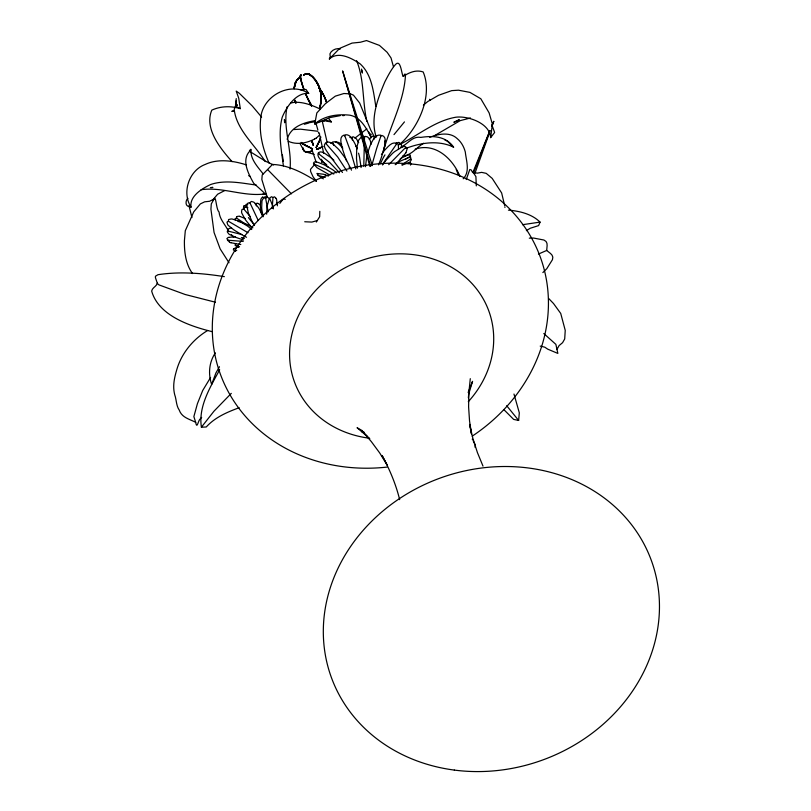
<?xml version="1.0" encoding="UTF-8"?>
<svg xmlns="http://www.w3.org/2000/svg" width="811" height="811" viewBox="0 0 811 811"><rect width="100%" height="100%" fill="white"/><g stroke="black" fill="none" stroke-linecap="round" stroke-linejoin="round"><path stroke-width="1.22" d="M284.57 120.038L284.61 122.735L284.397 119.481M333.95 145.402L332.48 142.057C336.717 140.344 340.265 145.534 342.83 148.22M468.859 392.788L468.606 406.879L469.539 420.929L471.465 433.743M320.629 103.423L319.828 108.502C323.609 96.124 319.879 79.944 307.805 73.771A28.811 10.35 -70.3 0 0 304.926 74.308L303.557 74.967A29.064 10.442 -70.3 0 1 309.305 74.166M320.081 108.522L321.318 94.877A33.596 12.439 -68.5 0 0 320.457 89.95A123.748 45.832 -68.5 0 0 309.559 74.338M363.774 166.225L364.321 144.297M371.103 144.216C370.809 141.104 369.106 136.106 365.193 136.4L364.514 137.262L364.382 142.057M540.217 346.104L544.749 347.159L547.709 349.146L557.856 353.414L555.88 344.381L543.796 333.534M236.295 101.355L236.214 104.234L236.356 100.757L236.163 103.544L236.295 101.862M319.818 211.326L319.656 216.709L316.331 222.032M382.356 164.613L396.356 144.328L396.386 143.294C391.825 141.489 387.962 146.913 385.032 149.812A46.318 46.004 81.8 0 0 383.167 152.093L382.569 152.874M215.473 302.229L185.161 294.494L158.936 284.884L157.435 283.536L155.428 277.676L155.438 276.237L157.983 274.706C179.789 271.34 202.527 273.216 224.363 276.642M300.678 76.346L300.455 76.71A29.338 3.629 56.8 0 1 301.398 75.352A29.338 3.68 56.6 0 0 300.425 76.69A145.615 18.258 56.6 0 0 303.79 89.088M302.473 143.8L312.57 148.92M236.234 98.607L235.504 105.258M275.922 198.259L274.564 196.82L272.983 197.489L272.182 208.559M320.821 101.101L320.913 94.725L319.98 89.828M475.043 447.277L475.358 445.036L473.289 441.022M365.457 166.711L366.623 157.557A50.414 13.706 -82.7 0 1 367.059 155.418M235.403 107.468L235.687 104.122M374.074 139.147L374.854 136.339L376.446 136.593M398.323 145.605L399.803 142.949L398.911 142.391L396.559 142.979M504.189 409.94L513.647 419.399L518.635 420.443L519.324 412.87L513.981 394.045M303.496 149.386L303.294 149.224A38.259 12.114 -51.7 0 0 305.483 151.819L314.161 154.354M320.598 103.473L321.389 99.023M468.352 397.785L470.289 378.666M290.054 169.083C291.97 147.977 282.512 127.347 287.145 106.687M236.721 105.957L237.43 104.801L235.2 106.9L234.186 109.292C236.386 129.699 254.816 144.733 265.258 161.582M300.567 76.933L298.935 78.211A28.811 14.152 -4 0 0 296.015 81.607L294.129 88.146M300.567 77.004L298.935 78.221A28.811 14 -1.6 0 0 296.015 81.485L294.16 88.774A123.748 60.774 -4 0 1 295.022 83.888A29.064 14.274 -4 0 1 296.35 81.1M319.858 108.451L320.294 105.886M258.253 220.531L249.96 202.851L251.258 201.442L253.306 201.98A7.917 7.694 -16.2 0 1 254.624 202.78L258.577 207.829A36.759 26.702 69.6 0 1 259.763 209.826L263.038 216.811M306.071 145.97L301.063 142.391M468.748 393.913L472.56 381.312L468.14 392.473M340.174 115.649L329.895 117.575L314.769 124.022L316.827 112.942L325.535 103.534L335.318 96.144L343.894 93.518L350.545 93.894L353.464 95.181L359.668 103.038L370.739 130.044L374.895 137.819M375.828 106.454C373.395 91.572 371.925 74.409 359.972 63.714C351.568 58.23 338.44 50.799 329.367 58.97L330.229 56.77L329.955 53.891C331.081 50.383 336.575 47.575 340.245 49.045M371.833 165.322L376.679 148.352L380.886 136.096L381.758 135.376C386.675 136.41 385.266 143.06 384.434 146.649A47.261 23.549 -63.4 0 1 383.856 149.325L381.089 158.287A50.414 14.72 -74.1 0 0 380.349 160.365L378.565 164.866M398.454 149.133L398.404 144.419L397.319 143.811L396.356 144.328M256.388 205.923L255.789 204.23L256.955 203.155A4.754 4.643 -47.7 0 1 258.04 203.49L258.314 203.612M401.263 147.46L401.333 147.196A8.505 6.762 -37.1 0 0 401.567 146.112L401.354 143.932L399.722 143.8M367.88 152.275L369.816 146.467A47.261 41.249 74.2 0 1 370.921 143.882C372.827 140.151 375.513 134.21 380.521 135.123L380.886 136.096M294.393 88.409L294.393 88.521M295.285 83.888L295.356 83.614M295.508 83.188L295.488 82.661M355.806 168.901L350.727 151.779L344.787 135.832L345.101 134.829C350.119 133.815 352.866 139.928 354.883 143.608A45.74 42.567 -84.7 0 1 356.1 146.233L357.154 148.92M474.881 173.473L489.763 132.031M383.512 150.958C390.182 125.634 404.142 101.345 405.47 75.038M388.733 164.674L405.987 147.136L404.932 146.325L401.719 146.963M466.244 179.535L469.792 169.509L471.211 169.925L472.418 172.114L477.304 173.159L481.643 172.368L486.195 173.351L492.186 178.379L501.644 192.957L504.635 205.457M473.371 173.321L490.016 130.551M473.026 172.114L489.874 130.601M320.051 139.046L320.892 137.008M491.963 126.121L493.727 121.397L491.801 125.999M491.871 125.969L493.727 121.397M319.311 141.013L320.193 138.924M410.488 165.099L410.995 163.761C410.771 160.619 404.932 164.238 402.874 164.826A46.318 35.785 -74.8 0 0 402.124 165.191M508.426 210.14C519.638 211.053 531.864 213.982 540.065 222.113L538.616 225.6L530.191 228.276L526.359 230.669M268.147 211.884L265.633 198.239L267.154 197.154L268.938 198.158A7.917 7.613 -55 0 1 270.002 199.232L272.455 205.153A36.759 20.397 79.7 0 1 273.114 207.373M308.17 146.872L308.302 146.609M352.319 140.009L352.106 137.059L353.363 136.836L355.623 138.144A8.455 7.461 33.4 0 1 356.505 139.005L358.695 142.675M157.314 283.13C156.503 286.597 152.296 287.489 151.667 291.068C158.419 315.489 189.652 326.093 212.026 331.628M320.284 139.117L316.077 147.511L318.409 143.03M320.467 139.137L316.209 147.612M380.339 163.812L383.096 158.084A40.753 25.911 -63.3 0 1 383.988 156.462L384.961 154.871M318.348 143.101L319.362 140.932M304.226 144.946L304.449 144.763M287.145 139.279C290.541 126.78 304.034 122.36 315.418 120.626M302.716 143.679L302.564 143.912M556.914 349.511L559.073 345.618L562.591 342.668L564.699 338.957L565.237 330.371L560.715 313.421L553.528 303.537L548.763 298.58M215.391 352.866C209.045 362.051 208.021 373.993 211.651 384.424L215.898 372.999L219.477 366.724M219.669 369.775C210.171 387.273 198.188 406.625 201.402 427.204L206.247 426.981C215.057 417.29 227.141 412.17 239.144 407.72M405.956 152.691L407.223 148.535L406.564 147.774L405.652 148.129M472.752 439.897L472.255 439.177M410.133 157.841L410.508 156.341L408.045 157.719M393.994 134.616L404.456 121.903M401.901 143.375C419.571 134.22 435.76 120.687 455.883 117.21C468.119 115.628 489.905 123.323 490.665 137.617L494.639 132.457L492.024 125.33M405.885 152.803L400.887 158.652M369.258 139.208L372.452 136.207L374.246 137.039M322.474 161.176L321.501 162.423M212.583 200.216L217.622 194.224L224.759 190.544M401.972 164.694L410.396 159.179L410.731 157.395L409.494 157.243M279.856 203.399L282.309 200.195M376.223 137.11C370.13 118.355 377.642 98.952 384.85 81.83C387.891 75.93 391.693 68.59 395.768 64.201C400.827 59.223 401.435 73.913 403.189 76.376L404.841 74.054L405.409 74.247M382.579 164.917L384.323 162.413A49.096 37.63 -48.2 0 1 385.661 160.629L392.352 153.553A46.318 45.751 -81.4 0 1 394.592 151.637L402.53 146.75M228.286 230.811C225.144 224.404 219.771 219.497 219.051 211.995C216.131 209.735 216.05 194.964 214.084 198.979L211.296 203.896L210.921 209.137L214.074 232.514L220.146 248.865L229.016 262.754M250.194 151.789L249.474 150.562L250.883 149.265L250.903 149.974C240.553 159.291 248.217 173.493 253.691 183.276C258.04 187.24 262.511 190.98 266.525 195.289M210.586 377.46L202.709 390.496L197.418 403.675L193.87 416.601L195.684 422.338C197.093 430.154 198.066 420.057 200.449 418.709M381.423 154.465L381.991 153.664M409.89 156.493L410.295 155.023L408.724 154.911A8.505 3.69 -37.3 0 0 407.801 155.134L407.588 155.165M235.302 218.585L236.488 218.047L246.149 224.515M236.832 216.618L236.488 218.047M236.751 250.356L234.937 250.893L235.595 251.228M267.255 197.114L261.841 179.505L262.206 175.004L272.476 164.461C288.138 164.917 303.111 172.865 316.189 181.147M201.402 427.204L213.932 411.248L231.297 393.376M302.939 149.031L303.243 149.275A38.259 12.094 -51.9 0 0 305.514 151.839L308.433 152.174M408.825 163.619L411.359 159.797L411.177 158.976L410.396 159.179M201.047 418.07L201.665 417.391M396.021 163.863L398.89 160.842A46.318 0.781 -47.6 0 1 400.837 158.763M542.863 272.567L546.807 268.644L552.443 259.692C554.227 254.928 549.726 253.174 546.705 250.457C546.807 246.422 548.631 241.952 543.938 240.026L533.577 238.049L529.299 238.17M463.182 178.785C470.339 171.679 466.193 160.73 465.291 151.921C463.831 146.649 461.347 142.047 457.09 138.509C449.902 131.686 438.244 133.886 429.678 137.343M314.769 124.022C324.005 115.679 338.045 113.814 350.007 115.213C360.794 117.352 366.126 128.128 371.002 136.877M354.924 138.113L366.825 128.848M233.811 248.713L237.674 247.051A36.759 24.36 52.9 0 1 239.265 246.686L239.539 246.625M423.403 105.166L427.762 101.537L438.548 95.292L451.717 90.629L458.519 90.193L469.904 92.373L480.811 98.749L489.104 112.851L492.378 124.093L490.665 137.617M238.363 245.997L236.325 246.331L238.677 247.436M329.367 58.97L339.708 48.356L352.025 43.095L360.398 42.243L366.531 40.55L379.457 45.406L387.141 52.299L391.054 57.986L393.406 66.593M187.929 198.371C185.699 199.881 185.283 204.757 187.503 206.004L191.031 207.18C189.318 196.181 202.051 188.517 210.779 184.462C225.488 179.555 241.293 183.083 256.225 185.04M244.476 207.494L243.756 208.985L250.244 216.567M434.27 135.792L460.222 120.626L470.502 117.98M326.123 101.091L326.204 101.456A145.615 71.135 -2.7 0 0 320.984 90.802M314.486 164.694L310.552 169.256A9.357 4.44 48.3 0 0 310.542 170.675A10.563 5.312 44.6 0 0 310.735 171.75L313.076 176.818L316.483 181.4M308.038 73.852L307.045 73.821L308.545 73.953M395.2 164.714L398.313 162.464A46.318 42.304 -79.6 0 1 400.685 160.943L409.383 157.253M244.081 205.822L245.449 205.578L246.544 207.018M400.127 144.013C418.456 127.743 433.206 95.566 423.16 71.936C416.124 69.614 409.768 72.209 403.189 76.376M361.564 136.755L358.665 140.08L357.073 146.609A47.261 33.89 70.7 0 0 356.708 149.315L356.485 158.55L357.438 168.171M322.849 146.517L316.533 149.163M305.848 93.427L305.646 93.63A39.404 4.876 56.8 0 0 308.545 100.088L311.596 105.886L308.545 100.088M316.3 138.063L319.301 135.265L319.676 134.038L318.368 132.517L318.845 132.68M315.996 81.455L319.422 87.547M405.449 159.28L407.183 158.236M295.366 83.057L295.326 82.651M303.649 74.997L304.926 74.308A28.811 10.675 -68.5 0 1 307.896 73.801L312.407 76.599L315.844 81.141M207.687 330.482C193.464 338.937 181.836 352.846 177.001 368.924C174.416 377.622 172.439 385.762 174.71 394.724C176.555 399.762 176.078 405.551 179.251 410.102C181.877 417.675 189.409 419.023 195.684 422.338M335.359 142.32L336.109 141.915M330.452 143.131L331.547 142.554L332.469 143.091M214.084 198.979L209.593 201.27L204.666 201.817L200.347 203.916L193.748 211.853L185.303 230.699L184.421 240.563C184.219 251.978 185.658 264.153 192.531 273.56M423.616 143.243C416.428 147.47 411.745 155.195 402.641 156.148M406.737 148.078C421.487 142.543 438.984 140.05 453.602 147.166L447.165 141.013L445.026 140.171M320.619 91.633L320.152 91.227L320.771 91.572M546.705 250.457L538.433 254.066M243.219 241.404L227.475 240.198L229.543 242.073M308.961 122.988L304.368 124.286M459.401 119.572L453.846 122.289L458.691 120.109M315.357 121.67L309.802 122.613M319.504 148.514L316.523 149.386L322.839 146.74L316.472 149.467M311.88 150.968L308.21 152.002L305.372 151.667A38.259 12.094 -51.9 0 1 303.091 149.143L303.294 149.224A141.378 44.676 -51.9 0 1 302.685 147.622A141.378 44.787 -51.7 0 0 303.304 149.305A38.259 12.114 -51.7 0 0 305.585 151.839M310.704 151.616L312.012 151.12L307.308 152.204M312.113 151.15L309.478 151.961M228.611 237.38L234.085 236.802A36.302 31.254 72.7 0 1 235.454 236.853M300.972 90.062L306.021 89.453L308.707 93.437C296.157 92.282 286.526 106.88 282.228 117.22C277.97 133.197 281.356 149.853 283.394 165.91M401.05 146.892C407.933 144.176 412.252 135.812 420.868 137.394C432.881 135.589 445.979 136.005 453.602 147.166M407.487 155.195L402.155 157.679A38.441 34.224 -78.7 0 0 400.198 158.885M234.298 110.661L231.814 111.381L233.527 111.117M317.121 220.582L311.88 222.072L304.723 221.758M317.861 129.861L316.178 124.093L314.638 121.995M320.943 101.324L321.227 101.263M290.875 102.977C300.283 100.645 311.089 104.751 320.081 108.998M241.871 234.551L227.465 230.932L227.273 231.855L228.59 233.72A8.211 6.64 15.9 0 0 229.442 234.48L235.464 237.177A37.509 5.444 20.8 0 0 237.684 238.029L243.584 240.005M265.43 193.87C243.675 197.032 222.528 186.591 201.108 189.723M415.202 149.143C435.497 142.3 453.014 158.986 459.979 176.504M540.065 222.113L522.466 224.708M262.663 197.103L263.96 197.478L265.238 196.647A4.754 4.511 -71.3 0 1 266.211 197.174L266.434 197.357A6.407 6.103 -65.3 0 1 266.657 197.56M349.845 137.464L351.761 137.88M308.332 152.144L309.579 151.981M320.68 103.636L320.953 103.605M328.617 118.548L331.415 121.863L326.539 121.244M210.323 187.655L212.908 187.422L211.61 187.534M295.924 102.409L295.143 100.25M244.669 207.342L246.797 207.413A7.917 7.451 13.2 0 1 247.913 207.738M320.538 106.069L320.163 105.896M325.17 121.204L318.409 121.63M231.571 227.982L230.912 228.043A8.211 5.981 15.5 0 0 229.837 228.276L227.881 229.189L228.246 230.78M293.623 129.537L300.546 129.182L317.912 131.27M325.272 177.477L317.902 175.308L323.346 178.856M265.927 194.093L262.997 194.001M342.668 115.608L344.107 115.578M248.024 232.727L228.398 221.251L226.968 222.184L227.607 224.373A8.211 7.309 11.7 0 0 228.185 225.336L233.213 229.391A37.509 12.368 31.6 0 0 235.149 230.719L241.871 234.724A40.013 19.109 27 0 1 243.422 235.606L246.534 237.278M261.598 117.098L252.322 106.028L239.245 93.204L236.214 91.106L238.738 98.232L240.279 108.633C230.547 105.744 220.714 106.109 211.813 110.124C204.048 128.381 220.156 148.322 232.108 161.673M362.294 136.329L363.875 136.37L364.514 137.262M310.765 75.575L310.522 75.382M336.291 141.803L338.653 142.493A8.505 6.214 41 0 1 339.708 143.101L341.715 144.743M306.325 152.073L307.379 152.215M333.777 174.051L326.184 169.408L313.604 163.852L317.06 167.735L324.197 171.8A47.261 13.523 23.8 0 1 326.63 173.199L329.935 175.034M240.796 244.506L239.387 244.283M247.74 204.311L247.446 204.26A4.754 4.602 8.7 0 0 246.28 204.25L245.449 205.578M239.823 216.385L244.912 218.423A31.132 29.784 45.3 0 1 245.49 218.737M235.119 250.65L233.436 250.021L233.416 249.23A7.917 2.828 3.7 0 1 233.862 248.724M237.978 221.433L239.255 221.707A31.132 30.879 -39.9 0 1 241.151 222.204L247.183 224.515A33.21 20.863 22 0 1 248.501 225.184L252.88 227.769M235.879 106.423L240.279 108.633M241.374 237.582L242.935 237.947A38.35 29.46 -19.7 0 1 244.456 238.383M246.463 164.917C233.284 160.669 217.987 158.429 205.173 164.461C188.993 170.462 181.563 192.673 191.031 207.18M288.26 141.266C296.42 144.976 305.696 143.365 313.512 139.563A10.888 1.561 -22.4 0 0 314.709 138.945M364.078 432.172L361.655 431.543L363.723 432.243M324.603 119.775L331.415 121.863M243.756 208.985L241.942 209.502L241.587 211.529A7.917 7.654 -4.3 0 0 241.739 213.029L244.75 218.686A36.759 21.654 48.7 0 0 246.057 220.602L250.964 226.573A38.969 7.857 47.4 0 1 252.15 227.881M236.609 246.108L235.078 245.257L235.302 244.435A7.877 3.031 9.3 0 1 235.92 243.969M308.707 93.437C291.463 82.023 266.667 93.883 261.507 113.307C258.06 130.155 262.277 147.47 269.039 163.082M339.485 172.784L329.702 162.453L318.044 153.32C316.929 157.689 322.281 160.892 324.866 163.852A46.318 4.846 44.2 0 1 326.945 165.931L328.394 167.289M230.963 242.712L237.228 243.939A36.302 4.146 6.8 0 1 239.306 244.304M325.505 174.923L328.404 176.058M302.604 143.669L312.428 148.727M308.018 146.679L310.258 147.744M346.905 171.06L337.7 156.989L325.444 143.02C322.21 146.446 327.066 151.312 328.962 154.455A46.318 4.694 54.4 0 0 330.604 156.858L336.464 164.704A49.096 32.653 49.2 0 1 337.781 166.498L342.485 172.469M273.601 164.968L265.592 161.267L250.974 152.194M306.031 145.625L308.119 146.71M249.96 202.851L248.044 202.963L247.162 204.889A7.917 7.674 -46.1 0 0 246.929 206.42L248.278 212.715A36.759 27.979 59.5 0 0 249.048 214.905L252.333 221.879A38.969 1.237 60.5 0 0 253.204 223.42L254.472 225.488M227.962 239.975L226.857 238.728L227.668 237.836A7.877 4.106 16.7 0 1 228.651 237.41M362.274 430.651L357.063 427.711L367.393 436.582M250.183 176.545L248.653 175.622M285.219 199.394L284.549 198.989A4.754 3.406 -71.6 0 0 283.678 199.283M326.691 164.653L322.869 161.794L321.349 159.24M318.277 175.288L316.878 173.442L323.407 174.223A47.261 30.565 68.9 0 1 325.505 174.943M255.181 203.814L255.789 204.23M344.787 135.832L343.915 135.133C339.069 136.633 341.076 143.182 341.968 146.903M336.545 172.784L334.304 170.969A50.414 43.723 -8.3 0 0 332.632 169.712L324.876 165.191A47.261 38.776 73.2 0 0 322.464 164.096C320.061 163.487 314.161 159.899 313.441 163.143L314.252 163.934M251.745 229.503L248.734 227.009A40.013 19.9 36.5 0 0 247.304 225.934L240.603 221.92A37.509 36.657 32.3 0 0 238.454 220.916L232.108 218.99A8.211 6.812 15.5 0 0 230.942 219L228.601 219.538L228.398 221.251M333.889 160.233L331.689 158.327A46.318 44.534 82.7 0 0 329.398 156.533C326.367 154.83 321.714 150.035 318.47 152.65L318.905 153.614M265.633 198.239L263.798 197.914L262.521 199.618A7.917 7.37 -69.3 0 0 261.953 201.067L261.679 207.586A36.759 32.653 72.8 0 0 261.902 209.917L263.078 215.99M473.127 172.287L475.915 176.605L476.3 185.881M291.402 193.819L267.883 169.844M369.826 438.832L361.899 430.813L371.245 441.498L379.649 452.883L387.1 464.956L382.093 455.508C389.645 469.447 395.89 484.187 399.651 499.627M260.017 204.899L259.601 204.504A6.407 6.245 -39.3 0 0 258.324 203.602M254.573 224.86L251.592 221.616A32.339 5.069 50.1 0 0 250.65 220.48L248.399 217.571M518.635 420.443L506.713 405.733M371.256 137.637L368.691 131.899M263.139 173.889C257.736 166.853 250.417 159.412 250.903 149.974M233.456 237.197L231.358 234.602M355.674 145.97L355.796 146.132A37.965 37.509 88.1 0 1 356.728 147.47M272.983 197.489L271.401 196.718L269.881 198.046A7.917 6.762 -75.7 0 0 269.049 199.334L267.255 205.649A36.759 35.562 -80.5 0 0 266.941 207.981L266.677 214.185M370.678 133.805L371.235 134.768M311.708 105.704L308.616 99.925A39.404 4.937 56.6 0 1 305.676 93.549M311.444 105.866L308.373 100.088M300.04 143.598L303.598 150.136M356.587 60.673C364.433 79.64 362.243 101.314 366.876 121.468M349.065 166.934L349.5 167.816M458.61 175.45L456.238 169.469M351.518 170.168L346.581 160.284A49.096 33.444 60.5 0 0 345.466 158.358L339.637 150.522A46.318 46.318 0 0 0 337.629 148.342C334.578 145.757 330.543 140.455 326.235 142.462L326.377 143.486M384.789 140.921L385.347 143.588L383.978 148.991A39.222 16.352 -61.1 0 1 383.258 151.181M483.001 466.122L477.426 452.599L472.955 438.68L469.61 424.396L471.414 433.733M191.954 217.581L189.004 205.781M316.158 162.159L311.819 149.315M313.421 145.078L311.992 140.82M295.163 100.625L295.954 102.967M313.127 145.179L311.708 140.921M372.3 165.606L342.688 71.115L369.928 166.458M429.577 99.317L429.931 100.26M370.718 166.306L342.688 71.115M358.563 153.167L359.131 155.296A48.325 18.004 80.3 0 1 359.608 157.456L361.088 167.553M361.686 70.151L362.395 73.031L361.554 69.067M273.094 207.383L273.469 208.893M282.39 154.901L283.323 161.348M322.494 122.228L327.208 142.584M319.727 135.356L323.711 153.36M243.706 209.431L243.594 208.883A6.407 6.224 -5.2 0 1 243.543 207.312L243.594 207.018A4.754 4.623 3 0 1 243.918 205.943M235.312 220.075L235.251 219.791A4.754 4.298 15.3 0 1 235.18 218.737M261.446 213.374L260.443 207.028A30.514 27.726 76.4 0 1 260.331 205.082L260.807 199.668A6.407 5.951 -72.1 0 1 261.487 198.208L261.689 197.975A4.754 4.471 -73.8 0 1 262.47 197.144M277.565 204.2L277.433 203.652A6.407 5.586 -76.9 0 0 276.956 202.507M504.827 206.754L504.949 207.444M277.382 205.812L276.612 199.577A7.917 7.218 -72.4 0 0 275.933 198.249M369.127 438.183A103.453 91.085 -20.1 0 1 297.181 318.52A103.453 91.085 -20.1 0 1 445.421 263.991A103.453 91.085 -20.1 0 1 468.292 401.709M386.999 467.095A170.34 149.984 -20.1 0 1 220.045 282.025A170.34 149.984 -20.1 0 1 481.927 186.996A170.34 149.984 -20.1 0 1 472.184 436.176M261.811 214.793A32.339 9.773 75.6 0 1 261.618 214.074M282.289 200.135A6.458 4.531 -69.5 0 1 283.445 199.313M239.833 216.334A6.458 5.647 15 0 0 238.211 216.273L237.917 216.344A4.754 4.227 16.7 0 0 236.832 216.638M230.942 242.763A7.877 4.825 20.8 0 1 229.503 242.124M395.484 143.537A8.505 6.082 -39.9 0 1 396.569 143M346.49 160.801A48.325 18.055 71.1 0 0 345.709 158.723L342.688 149.65A45.74 19.728 67.9 0 1 341.938 146.892M316.148 138.123A9.641 0.882 -24.6 0 1 314.597 138.975M295.843 103.159A123.748 60.774 -4 0 1 295.052 100.817M296.877 80.411A29.064 14.274 -4 0 1 300.475 77.126M303.892 88.906A145.615 18.258 56.6 0 1 300.496 76.457M300.516 76.498A29.5 3.7 56.6 0 1 301.489 75.17M303.659 89.058A145.615 18.004 56.8 0 1 300.242 76.629M303.73 74.987A29.064 10.766 -68.5 0 1 309.579 74.267M300.263 76.66A29.5 3.649 56.8 0 1 301.216 75.352M308.373 100.088A39.404 4.876 56.8 0 1 305.433 93.701M309.285 74.227A123.748 44.463 -70.3 0 1 320.021 89.768A33.596 12.074 -70.3 0 1 320.913 94.725M318.865 87.862A145.615 71.135 -2.7 0 1 320.477 90.062M326.519 102.591A39.404 19.231 -2.5 0 0 326.194 101.263A145.615 71.064 -2.5 0 0 319.412 88.328M295.812 102.632A123.748 60.146 -1.6 0 1 295.032 100.29M294.028 88.369A123.748 60.146 -1.6 0 1 295.011 83.563M294.94 83.563A29.064 14.122 -1.6 0 1 300.475 77.055M296.248 81.556L296.248 81.556M294.778 86.078L294.778 86.007M313.289 145.21L311.86 140.952L313.299 145.199M454.322 770.085A170.34 149.984 -20.1 0 0 651.892 561.982A170.34 149.984 -20.1 0 0 367.951 525.072A170.34 149.984 -20.1 0 0 454.322 770.085M326.235 101.466A145.615 71.135 -2.7 0 0 318.895 87.811A145.615 71.064 -2.5 0 1 326.235 101.507"/></g></svg>
